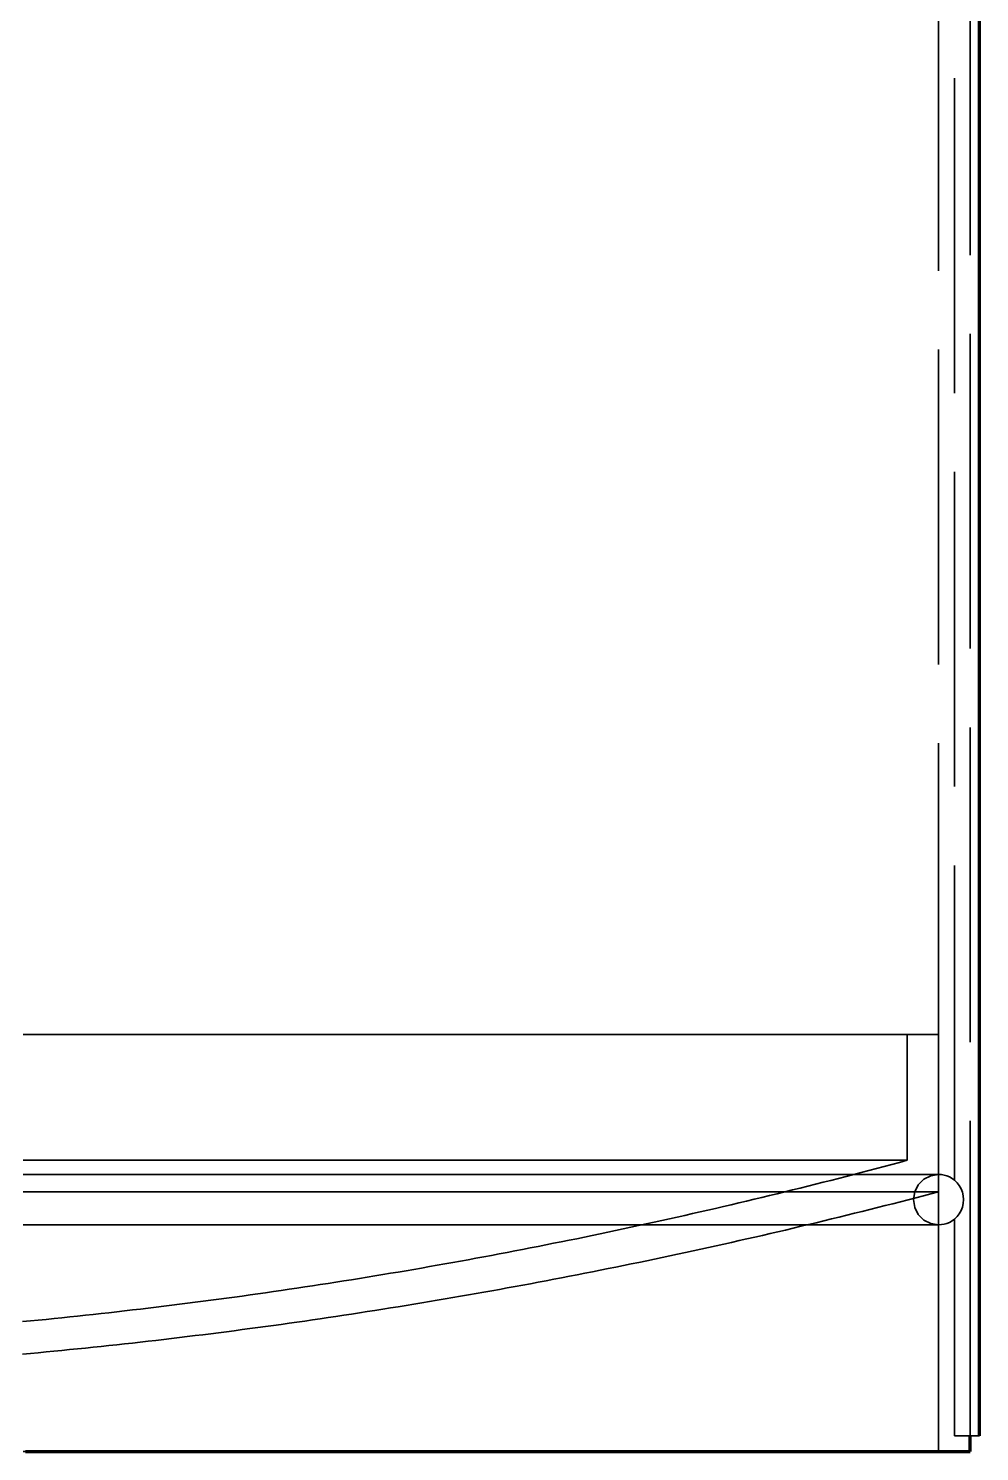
# Model space of a CAD drawing. Header units: millimetres. Extents: x 0 to 2208, y 0 to 420.
# Drawn here: x 194.98 to 207.07, y 120.98 to 139.06 of the extents above; entities that cross this region are included whole.
import ezdxf

# ---------------------------------------------------------------- set-up
doc = ezdxf.new("R2010")
doc.units = ezdxf.units.MM
doc.linetypes.add('IRAM-E-TRAZOS', pattern=[5, 4, -1])
doc.layers.add('01-VISIBLE', color=7, linetype='CONTINUOUS', lineweight=70)
doc.layers.add('02-OCULTA', color=4, linetype='IRAM-E-TRAZOS', lineweight=35)

msp = doc.modelspace()

# ---------------------------------------------------------------- linework, layer by layer
at = {"layer": '01-VISIBLE'}
for p, q in [((207.067, 121.179), (207.067, 147.114)), ((206.947, 120.979), (206.947, 121.179))]:
    msp.add_line(p, q, dxfattribs=at)
msp.add_lwpolyline([(194.947, 120.979), (195.047, 120.979), (195.147, 120.979), (195.247, 120.979), (195.347, 120.979), (195.447, 120.979), (195.547, 120.979), (195.647, 120.979), (195.747, 120.979), (195.847, 120.979), (195.947, 120.979), (196.047, 120.979), (196.147, 120.979), (196.247, 120.979), (196.347, 120.979), (196.447, 120.979), (196.547, 120.979), (196.647, 120.979), (196.747, 120.979), (196.847, 120.979), (196.947, 120.979), (197.047, 120.979), (197.147, 120.979), (197.247, 120.979), (197.347, 120.979), (197.447, 120.979), (197.547, 120.979), (197.647, 120.979), (197.747, 120.979), (197.847, 120.979), (197.947, 120.979), (198.047, 120.979), (198.147, 120.979), (198.247, 120.979), (198.347, 120.979), (198.447, 120.979), (198.547, 120.979), (198.647, 120.979), (198.747, 120.979), (198.847, 120.979), (198.947, 120.979), (199.047, 120.979), (199.147, 120.979), (199.247, 120.979), (199.347, 120.979), (199.447, 120.979), (199.547, 120.979), (199.647, 120.979), (199.747, 120.979), (199.847, 120.979), (199.947, 120.979), (200.047, 120.979), (200.147, 120.979), (200.247, 120.979), (200.347, 120.979), (200.447, 120.979), (200.547, 120.979), (200.647, 120.979), (200.747, 120.979), (200.847, 120.979), (200.947, 120.979), (201.047, 120.979), (201.147, 120.979), (201.247, 120.979), (201.347, 120.979), (201.447, 120.979), (201.547, 120.979), (201.647, 120.979), (201.747, 120.979), (201.847, 120.979), (201.947, 120.979), (202.047, 120.979), (202.147, 120.979), (202.247, 120.979), (202.347, 120.979), (202.447, 120.979), (202.547, 120.979), (202.647, 120.979), (202.747, 120.979), (202.847, 120.979), (202.947, 120.979), (203.047, 120.979), (203.147, 120.979), (203.247, 120.979), (203.347, 120.979), (203.447, 120.979), (203.547, 120.979), (203.647, 120.979), (203.747, 120.979), (203.847, 120.979), (203.947, 120.979), (204.047, 120.979), (204.147, 120.979), (204.247, 120.979), (204.347, 120.979), (204.447, 120.979), (204.547, 120.979), (204.647, 120.979), (204.747, 120.979), (204.847, 120.979), (204.947, 120.979), (205.047, 120.979), (205.147, 120.979), (205.247, 120.979), (205.347, 120.979), (205.447, 120.979), (205.547, 120.979), (205.647, 120.979), (205.747, 120.979), (205.847, 120.979), (205.947, 120.979), (206.047, 120.979), (206.147, 120.979), (206.247, 120.979), (206.347, 120.979), (206.447, 120.979), (206.547, 120.979), (206.647, 120.979), (206.747, 120.979), (206.847, 120.979), (206.947, 120.979)], dxfattribs=at)
at = {"layer": '02-OCULTA'}
for p, q in [((206.547, 120.979), (206.547, 217.391)), ((206.747, 124.426), (206.747, 217.191)), ((206.747, 124.426), (206.747, 217.191)), ((206.947, 121.179), (206.947, 217.191)), ((207.067, 121.179), (207.067, 217.191)), ((206.147, 126.279), (206.147, 124.679)), ((206.547, 124.279), (206.547, 126.279)), ((206.747, 121.179), (206.747, 123.931)), ((206.747, 121.179), (206.747, 123.931)), ((207.067, 121.179), (206.747, 121.179)), ((207.067, 121.179), (206.747, 121.179))]:
    msp.add_line(p, q, dxfattribs=at)
for points in [[(206.547, 126.279), (206.447, 126.279), (206.346, 126.279), (206.246, 126.279), (206.146, 126.279), (206.046, 126.279), (205.945, 126.279), (205.845, 126.279), (205.745, 126.279), (205.644, 126.279), (205.544, 126.279), (205.444, 126.279), (205.344, 126.279), (205.243, 126.279), (205.143, 126.279), (205.043, 126.279), (204.942, 126.279), (204.842, 126.279), (204.742, 126.279), (204.642, 126.279), (204.541, 126.279), (204.441, 126.279), (204.341, 126.279), (204.241, 126.279), (204.14, 126.279), (204.04, 126.279), (203.94, 126.279), (203.839, 126.279), (203.739, 126.279), (203.639, 126.279), (203.539, 126.279), (203.438, 126.279), (203.338, 126.279), (203.238, 126.279), (203.137, 126.279), (203.037, 126.279), (202.937, 126.279), (202.837, 126.279), (202.736, 126.279), (202.636, 126.279), (202.536, 126.279), (202.435, 126.279), (202.335, 126.279), (202.235, 126.279), (202.135, 126.279), (202.034, 126.279), (201.934, 126.279), (201.834, 126.279), (201.733, 126.279), (201.633, 126.279), (201.533, 126.279), (201.433, 126.279), (201.332, 126.279), (201.232, 126.279), (201.132, 126.279), (201.031, 126.279), (200.931, 126.279), (200.831, 126.279), (200.731, 126.279), (200.63, 126.279), (200.53, 126.279), (200.43, 126.279), (200.329, 126.279), (200.229, 126.279), (200.129, 126.279), (200.029, 126.279), (199.928, 126.279), (199.828, 126.279), (199.728, 126.279), (199.628, 126.279), (199.527, 126.279), (199.427, 126.279), (199.327, 126.279), (199.226, 126.279), (199.126, 126.279), (199.026, 126.279), (198.926, 126.279), (198.825, 126.279), (198.725, 126.279), (198.625, 126.279), (198.524, 126.279), (198.424, 126.279), (198.324, 126.279), (198.224, 126.279), (198.123, 126.279), (198.023, 126.279), (197.923, 126.279), (197.822, 126.279), (197.722, 126.279), (197.622, 126.279), (197.522, 126.279), (197.421, 126.279), (197.321, 126.279), (197.221, 126.279), (197.12, 126.279), (197.02, 126.279), (196.92, 126.279), (196.82, 126.279), (196.719, 126.279), (196.619, 126.279), (196.519, 126.279), (196.418, 126.279), (196.318, 126.279), (196.218, 126.279), (196.118, 126.279), (196.017, 126.279), (195.917, 126.279), (195.817, 126.279), (195.716, 126.279), (195.616, 126.279), (195.516, 126.279), (195.416, 126.279), (195.315, 126.279), (195.215, 126.279), (195.115, 126.279), (195.015, 126.279), (194.914, 126.279)], [(206.147, 126.279), (206.047, 126.279), (205.946, 126.279), (205.846, 126.279), (205.746, 126.279), (205.646, 126.279), (205.545, 126.279), (205.445, 126.279), (205.345, 126.279), (205.244, 126.279), (205.144, 126.279), (205.044, 126.279), (204.944, 126.279), (204.843, 126.279), (204.743, 126.279), (204.643, 126.279), (204.542, 126.279), (204.442, 126.279), (204.342, 126.279), (204.242, 126.279), (204.141, 126.279), (204.041, 126.279), (203.941, 126.279), (203.84, 126.279), (203.74, 126.279), (203.64, 126.279), (203.539, 126.279), (203.439, 126.279), (203.339, 126.279), (203.239, 126.279), (203.138, 126.279), (203.038, 126.279), (202.938, 126.279), (202.837, 126.279), (202.737, 126.279), (202.637, 126.279), (202.537, 126.279), (202.436, 126.279), (202.336, 126.279), (202.236, 126.279), (202.135, 126.279), (202.035, 126.279), (201.935, 126.279), (201.835, 126.279), (201.734, 126.279), (201.634, 126.279), (201.534, 126.279), (201.433, 126.279), (201.333, 126.279), (201.233, 126.279), (201.133, 126.279), (201.032, 126.279), (200.932, 126.279), (200.832, 126.279), (200.731, 126.279), (200.631, 126.279), (200.531, 126.279), (200.431, 126.279), (200.33, 126.279), (200.23, 126.279), (200.13, 126.279), (200.029, 126.279), (199.929, 126.279), (199.829, 126.279), (199.729, 126.279), (199.628, 126.279), (199.528, 126.279), (199.428, 126.279), (199.327, 126.279), (199.227, 126.279), (199.127, 126.279), (199.026, 126.279), (198.926, 126.279), (198.826, 126.279), (198.726, 126.279), (198.625, 126.279), (198.525, 126.279), (198.425, 126.279), (198.324, 126.279), (198.224, 126.279), (198.124, 126.279), (198.024, 126.279), (197.923, 126.279), (197.823, 126.279), (197.723, 126.279), (197.622, 126.279), (197.522, 126.279), (197.422, 126.279), (197.322, 126.279), (197.221, 126.279), (197.121, 126.279), (197.021, 126.279), (196.92, 126.279), (196.82, 126.279), (196.72, 126.279), (196.62, 126.279), (196.519, 126.279), (196.419, 126.279), (196.319, 126.279), (196.218, 126.279), (196.118, 126.279), (196.018, 126.279), (195.918, 126.279), (195.817, 126.279), (195.717, 126.279), (195.617, 126.279), (195.516, 126.279), (195.416, 126.279), (195.316, 126.279), (195.215, 126.279), (195.115, 126.279), (195.015, 126.279), (194.915, 126.279)], [(194.947, 126.279), (195.047, 126.279), (195.147, 126.279), (195.247, 126.279), (195.347, 126.279), (195.447, 126.279), (195.547, 126.279), (195.647, 126.279), (195.747, 126.279), (195.847, 126.279), (195.947, 126.279), (196.047, 126.279), (196.147, 126.279), (196.247, 126.279), (196.347, 126.279), (196.447, 126.279), (196.547, 126.279), (196.647, 126.279), (196.747, 126.279), (196.847, 126.279), (196.947, 126.279), (197.047, 126.279), (197.147, 126.279), (197.247, 126.279), (197.347, 126.279), (197.447, 126.279), (197.547, 126.279), (197.647, 126.279), (197.747, 126.279), (197.847, 126.279), (197.947, 126.279), (198.047, 126.279), (198.147, 126.279), (198.247, 126.279), (198.347, 126.279), (198.447, 126.279), (198.547, 126.279), (198.647, 126.279), (198.747, 126.279), (198.847, 126.279), (198.947, 126.279), (199.047, 126.279), (199.147, 126.279), (199.247, 126.279), (199.347, 126.279), (199.447, 126.279), (199.547, 126.279), (199.647, 126.279), (199.747, 126.279), (199.847, 126.279), (199.947, 126.279), (200.047, 126.279), (200.147, 126.279), (200.247, 126.279), (200.347, 126.279), (200.447, 126.279), (200.547, 126.279), (200.647, 126.279), (200.747, 126.279), (200.847, 126.279), (200.947, 126.279), (201.047, 126.279), (201.147, 126.279), (201.247, 126.279), (201.347, 126.279), (201.447, 126.279), (201.547, 126.279), (201.647, 126.279), (201.747, 126.279), (201.847, 126.279), (201.947, 126.279), (202.047, 126.279), (202.147, 126.279), (202.247, 126.279), (202.347, 126.279), (202.447, 126.279), (202.547, 126.279), (202.647, 126.279), (202.747, 126.279), (202.847, 126.279), (202.947, 126.279), (203.047, 126.279), (203.147, 126.279), (203.247, 126.279), (203.347, 126.279), (203.447, 126.279), (203.547, 126.279), (203.647, 126.279), (203.747, 126.279), (203.847, 126.279), (203.947, 126.279), (204.047, 126.279), (204.147, 126.279), (204.247, 126.279), (204.347, 126.279), (204.447, 126.279), (204.547, 126.279), (204.647, 126.279), (204.747, 126.279), (204.847, 126.279), (204.947, 126.279), (205.047, 126.279), (205.147, 126.279), (205.247, 126.279), (205.347, 126.279), (205.447, 126.279), (205.547, 126.279), (205.647, 126.279), (205.747, 126.279), (205.847, 126.279), (205.947, 126.279), (206.047, 126.279), (206.147, 126.279), (206.247, 126.279), (206.347, 126.279), (206.447, 126.279), (206.547, 126.279)], [(194.947, 126.279), (195.047, 126.279), (195.147, 126.279), (195.247, 126.279), (195.347, 126.279), (195.447, 126.279), (195.547, 126.279), (195.647, 126.279), (195.747, 126.279), (195.847, 126.279), (195.947, 126.279), (196.047, 126.279), (196.147, 126.279), (196.247, 126.279), (196.347, 126.279), (196.447, 126.279), (196.547, 126.279), (196.647, 126.279), (196.747, 126.279), (196.847, 126.279), (196.947, 126.279), (197.047, 126.279), (197.147, 126.279), (197.247, 126.279), (197.347, 126.279), (197.447, 126.279), (197.547, 126.279), (197.647, 126.279), (197.747, 126.279), (197.847, 126.279), (197.947, 126.279), (198.047, 126.279), (198.147, 126.279), (198.247, 126.279), (198.347, 126.279), (198.447, 126.279), (198.547, 126.279), (198.647, 126.279), (198.747, 126.279), (198.847, 126.279), (198.947, 126.279), (199.047, 126.279), (199.147, 126.279), (199.247, 126.279), (199.347, 126.279), (199.447, 126.279), (199.547, 126.279), (199.647, 126.279), (199.747, 126.279), (199.847, 126.279), (199.947, 126.279), (200.047, 126.279), (200.147, 126.279), (200.247, 126.279), (200.347, 126.279), (200.447, 126.279), (200.547, 126.279), (200.647, 126.279), (200.747, 126.279), (200.847, 126.279), (200.947, 126.279), (201.047, 126.279), (201.147, 126.279), (201.247, 126.279), (201.347, 126.279), (201.447, 126.279), (201.547, 126.279), (201.647, 126.279), (201.747, 126.279), (201.847, 126.279), (201.947, 126.279), (202.047, 126.279), (202.147, 126.279), (202.247, 126.279), (202.347, 126.279), (202.447, 126.279), (202.547, 126.279), (202.647, 126.279), (202.747, 126.279), (202.847, 126.279), (202.947, 126.279), (203.047, 126.279), (203.147, 126.279), (203.247, 126.279), (203.347, 126.279), (203.447, 126.279), (203.547, 126.279), (203.647, 126.279), (203.747, 126.279), (203.847, 126.279), (203.947, 126.279), (204.047, 126.279), (204.147, 126.279), (204.247, 126.279), (204.347, 126.279), (204.447, 126.279), (204.547, 126.279), (204.647, 126.279), (204.747, 126.279), (204.847, 126.279), (204.947, 126.279), (205.047, 126.279), (205.147, 126.279), (205.247, 126.279), (205.347, 126.279), (205.447, 126.279), (205.547, 126.279), (205.647, 126.279), (205.747, 126.279), (205.847, 126.279), (205.947, 126.279), (206.047, 126.279), (206.147, 126.279)], [(206.147, 124.679), (206.05, 124.652), (205.953, 124.627), (205.856, 124.601), (205.759, 124.575), (205.662, 124.55), (205.565, 124.524), (205.468, 124.499), (205.371, 124.474), (205.274, 124.449), (205.176, 124.424), (205.079, 124.399), (204.982, 124.375), (204.885, 124.35), (204.787, 124.326), (204.69, 124.302), (204.592, 124.278), (204.495, 124.254), (204.398, 124.23), (204.3, 124.207), (204.202, 124.183), (204.105, 124.16), (204.007, 124.137), (203.91, 124.114), (203.812, 124.091), (203.714, 124.068), (203.616, 124.046), (203.519, 124.023), (203.421, 124.001), (203.323, 123.979), (203.225, 123.957), (203.127, 123.935), (203.029, 123.913), (202.931, 123.891), (202.833, 123.87), (202.735, 123.849), (202.637, 123.828), (202.539, 123.807), (202.441, 123.786), (202.343, 123.765), (202.245, 123.744), (202.146, 123.724), (202.048, 123.703), (201.95, 123.683), (201.851, 123.663), (201.753, 123.643), (201.655, 123.624), (201.556, 123.604), (201.458, 123.585), (201.359, 123.565), (201.261, 123.546), (201.162, 123.527), (201.064, 123.508), (200.965, 123.49), (200.867, 123.471), (200.768, 123.453), (200.669, 123.434), (200.571, 123.416), (200.472, 123.398), (200.373, 123.38), (200.275, 123.363), (200.176, 123.345), (200.077, 123.328), (199.978, 123.31), (199.879, 123.293), (199.78, 123.276), (199.681, 123.259), (199.583, 123.243), (199.484, 123.226), (199.385, 123.21), (199.286, 123.194), (199.187, 123.178), (199.087, 123.162), (198.988, 123.146), (198.889, 123.13), (198.79, 123.115), (198.691, 123.099), (198.592, 123.084), (198.493, 123.069), (198.393, 123.054), (198.294, 123.04), (198.195, 123.025), (198.096, 123.011), (197.996, 122.996), (197.897, 122.982), (197.798, 122.968), (197.698, 122.954), (197.599, 122.941), (197.499, 122.927), (197.4, 122.914), (197.301, 122.901), (197.201, 122.888), (197.102, 122.875), (197.002, 122.862), (196.903, 122.849), (196.803, 122.837), (196.703, 122.824), (196.604, 122.812), (196.504, 122.8), (196.405, 122.788), (196.305, 122.777), (196.205, 122.765), (196.106, 122.754), (196.006, 122.742), (195.906, 122.731), (195.806, 122.72), (195.707, 122.71), (195.607, 122.699), (195.507, 122.689), (195.407, 122.678), (195.308, 122.668), (195.208, 122.658), (195.108, 122.648), (195.008, 122.638), (194.908, 122.629)], [(206.147, 124.679), (206.047, 124.679), (205.946, 124.679), (205.846, 124.679), (205.746, 124.679), (205.646, 124.679), (205.545, 124.679), (205.445, 124.679), (205.345, 124.679), (205.244, 124.679), (205.144, 124.679), (205.044, 124.679), (204.944, 124.679), (204.843, 124.679), (204.743, 124.679), (204.643, 124.679), (204.542, 124.679), (204.442, 124.679), (204.342, 124.679), (204.242, 124.679), (204.141, 124.679), (204.041, 124.679), (203.941, 124.679), (203.84, 124.679), (203.74, 124.679), (203.64, 124.679), (203.539, 124.679), (203.439, 124.679), (203.339, 124.679), (203.239, 124.679), (203.138, 124.679), (203.038, 124.679), (202.938, 124.679), (202.837, 124.679), (202.737, 124.679), (202.637, 124.679), (202.537, 124.679), (202.436, 124.679), (202.336, 124.679), (202.236, 124.679), (202.135, 124.679), (202.035, 124.679), (201.935, 124.679), (201.835, 124.679), (201.734, 124.679), (201.634, 124.679), (201.534, 124.679), (201.433, 124.679), (201.333, 124.679), (201.233, 124.679), (201.133, 124.679), (201.032, 124.679), (200.932, 124.679), (200.832, 124.679), (200.731, 124.679), (200.631, 124.679), (200.531, 124.679), (200.431, 124.679), (200.33, 124.679), (200.23, 124.679), (200.13, 124.679), (200.029, 124.679), (199.929, 124.679), (199.829, 124.679), (199.729, 124.679), (199.628, 124.679), (199.528, 124.679), (199.428, 124.679), (199.327, 124.679), (199.227, 124.679), (199.127, 124.679), (199.026, 124.679), (198.926, 124.679), (198.826, 124.679), (198.726, 124.679), (198.625, 124.679), (198.525, 124.679), (198.425, 124.679), (198.324, 124.679), (198.224, 124.679), (198.124, 124.679), (198.024, 124.679), (197.923, 124.679), (197.823, 124.679), (197.723, 124.679), (197.622, 124.679), (197.522, 124.679), (197.422, 124.679), (197.322, 124.679), (197.221, 124.679), (197.121, 124.679), (197.021, 124.679), (196.92, 124.679), (196.82, 124.679), (196.72, 124.679), (196.62, 124.679), (196.519, 124.679), (196.419, 124.679), (196.319, 124.679), (196.218, 124.679), (196.118, 124.679), (196.018, 124.679), (195.918, 124.679), (195.817, 124.679), (195.717, 124.679), (195.617, 124.679), (195.516, 124.679), (195.416, 124.679), (195.316, 124.679), (195.215, 124.679), (195.115, 124.679), (195.015, 124.679), (194.915, 124.679)], [(194.947, 124.679), (195.047, 124.679), (195.147, 124.679), (195.247, 124.679), (195.347, 124.679), (195.447, 124.679), (195.547, 124.679), (195.647, 124.679), (195.747, 124.679), (195.847, 124.679), (195.947, 124.679), (196.047, 124.679), (196.147, 124.679), (196.247, 124.679), (196.347, 124.679), (196.447, 124.679), (196.547, 124.679), (196.647, 124.679), (196.747, 124.679), (196.847, 124.679), (196.947, 124.679), (197.047, 124.679), (197.147, 124.679), (197.247, 124.679), (197.347, 124.679), (197.447, 124.679), (197.547, 124.679), (197.647, 124.679), (197.747, 124.679), (197.847, 124.679), (197.947, 124.679), (198.047, 124.679), (198.147, 124.679), (198.247, 124.679), (198.347, 124.679), (198.447, 124.679), (198.547, 124.679), (198.647, 124.679), (198.747, 124.679), (198.847, 124.679), (198.947, 124.679), (199.047, 124.679), (199.147, 124.679), (199.247, 124.679), (199.347, 124.679), (199.447, 124.679), (199.547, 124.679), (199.647, 124.679), (199.747, 124.679), (199.847, 124.679), (199.947, 124.679), (200.047, 124.679), (200.147, 124.679), (200.247, 124.679), (200.347, 124.679), (200.447, 124.679), (200.547, 124.679), (200.647, 124.679), (200.747, 124.679), (200.847, 124.679), (200.947, 124.679), (201.047, 124.679), (201.147, 124.679), (201.247, 124.679), (201.347, 124.679), (201.447, 124.679), (201.547, 124.679), (201.647, 124.679), (201.747, 124.679), (201.847, 124.679), (201.947, 124.679), (202.047, 124.679), (202.147, 124.679), (202.247, 124.679), (202.347, 124.679), (202.447, 124.679), (202.547, 124.679), (202.647, 124.679), (202.747, 124.679), (202.847, 124.679), (202.947, 124.679), (203.047, 124.679), (203.147, 124.679), (203.247, 124.679), (203.347, 124.679), (203.447, 124.679), (203.547, 124.679), (203.647, 124.679), (203.747, 124.679), (203.847, 124.679), (203.947, 124.679), (204.047, 124.679), (204.147, 124.679), (204.247, 124.679), (204.347, 124.679), (204.447, 124.679), (204.547, 124.679), (204.647, 124.679), (204.747, 124.679), (204.847, 124.679), (204.947, 124.679), (205.047, 124.679), (205.147, 124.679), (205.247, 124.679), (205.347, 124.679), (205.447, 124.679), (205.547, 124.679), (205.647, 124.679), (205.747, 124.679), (205.847, 124.679), (205.947, 124.679), (206.047, 124.679), (206.147, 124.679)], [(206.547, 124.499), (206.447, 124.499), (206.346, 124.499), (206.246, 124.499), (206.146, 124.499), (206.046, 124.499), (205.945, 124.499), (205.845, 124.499), (205.745, 124.499), (205.644, 124.499), (205.544, 124.499), (205.444, 124.499), (205.344, 124.499), (205.243, 124.499), (205.143, 124.499), (205.043, 124.499), (204.942, 124.499), (204.842, 124.499), (204.742, 124.499), (204.642, 124.499), (204.541, 124.499), (204.441, 124.499), (204.341, 124.499), (204.241, 124.499), (204.14, 124.499), (204.04, 124.499), (203.94, 124.499), (203.839, 124.499), (203.739, 124.499), (203.639, 124.499), (203.539, 124.499), (203.438, 124.499), (203.338, 124.499), (203.238, 124.499), (203.137, 124.499), (203.037, 124.499), (202.937, 124.499), (202.837, 124.499), (202.736, 124.499), (202.636, 124.499), (202.536, 124.499), (202.435, 124.499), (202.335, 124.499), (202.235, 124.499), (202.135, 124.499), (202.034, 124.499), (201.934, 124.499), (201.834, 124.499), (201.733, 124.499), (201.633, 124.499), (201.533, 124.499), (201.433, 124.499), (201.332, 124.499), (201.232, 124.499), (201.132, 124.499), (201.031, 124.499), (200.931, 124.499), (200.831, 124.499), (200.731, 124.499), (200.63, 124.499), (200.53, 124.499), (200.43, 124.499), (200.329, 124.499), (200.229, 124.499), (200.129, 124.499), (200.029, 124.499), (199.928, 124.499), (199.828, 124.499), (199.728, 124.499), (199.628, 124.499), (199.527, 124.499), (199.427, 124.499), (199.327, 124.499), (199.226, 124.499), (199.126, 124.499), (199.026, 124.499), (198.926, 124.499), (198.825, 124.499), (198.725, 124.499), (198.625, 124.499), (198.524, 124.499), (198.424, 124.499), (198.324, 124.499), (198.224, 124.499), (198.123, 124.499), (198.023, 124.499), (197.923, 124.499), (197.822, 124.499), (197.722, 124.499), (197.622, 124.499), (197.522, 124.499), (197.421, 124.499), (197.321, 124.499), (197.221, 124.499), (197.12, 124.499), (197.02, 124.499), (196.92, 124.499), (196.82, 124.499), (196.719, 124.499), (196.619, 124.499), (196.519, 124.499), (196.418, 124.499), (196.318, 124.499), (196.218, 124.499), (196.118, 124.499), (196.017, 124.499), (195.917, 124.499), (195.817, 124.499), (195.716, 124.499), (195.616, 124.499), (195.516, 124.499), (195.416, 124.499), (195.315, 124.499), (195.215, 124.499), (195.115, 124.499), (195.015, 124.499), (194.914, 124.499)], [(206.547, 124.499), (206.447, 124.499), (206.347, 124.499), (206.247, 124.499), (206.147, 124.499), (206.047, 124.499), (205.947, 124.499), (205.847, 124.499), (205.747, 124.499), (205.647, 124.499), (205.547, 124.499), (205.447, 124.499), (205.347, 124.499), (205.247, 124.499), (205.147, 124.499), (205.047, 124.499), (204.947, 124.499), (204.847, 124.499), (204.747, 124.499), (204.647, 124.499), (204.547, 124.499), (204.447, 124.499), (204.347, 124.499), (204.247, 124.499), (204.147, 124.499), (204.047, 124.499), (203.947, 124.499), (203.847, 124.499), (203.747, 124.499), (203.647, 124.499), (203.547, 124.499), (203.447, 124.499), (203.347, 124.499), (203.247, 124.499), (203.147, 124.499), (203.047, 124.499), (202.947, 124.499), (202.847, 124.499), (202.747, 124.499), (202.647, 124.499), (202.547, 124.499), (202.447, 124.499), (202.347, 124.499), (202.247, 124.499), (202.147, 124.499), (202.047, 124.499), (201.947, 124.499), (201.847, 124.499), (201.747, 124.499), (201.647, 124.499), (201.547, 124.499), (201.447, 124.499), (201.347, 124.499), (201.247, 124.499), (201.147, 124.499), (201.047, 124.499), (200.947, 124.499), (200.847, 124.499), (200.747, 124.499), (200.647, 124.499), (200.547, 124.499), (200.447, 124.499), (200.347, 124.499), (200.247, 124.499), (200.147, 124.499), (200.047, 124.499), (199.947, 124.499), (199.847, 124.499), (199.747, 124.499), (199.647, 124.499), (199.547, 124.499), (199.447, 124.499), (199.347, 124.499), (199.247, 124.499), (199.147, 124.499), (199.047, 124.499), (198.947, 124.499), (198.847, 124.499), (198.747, 124.499), (198.647, 124.499), (198.547, 124.499), (198.447, 124.499), (198.347, 124.499), (198.247, 124.499), (198.147, 124.499), (198.047, 124.499), (197.947, 124.499), (197.847, 124.499), (197.747, 124.499), (197.647, 124.499), (197.547, 124.499), (197.447, 124.499), (197.347, 124.499), (197.247, 124.499), (197.147, 124.499), (197.047, 124.499), (196.947, 124.499), (196.847, 124.499), (196.747, 124.499), (196.647, 124.499), (196.547, 124.499), (196.447, 124.499), (196.347, 124.499), (196.247, 124.499), (196.147, 124.499), (196.047, 124.499), (195.947, 124.499), (195.847, 124.499), (195.747, 124.499), (195.647, 124.499), (195.547, 124.499), (195.447, 124.499), (195.347, 124.499), (195.247, 124.499), (195.147, 124.499), (195.047, 124.499), (194.947, 124.499)], [(206.547, 123.859), (206.448, 123.874), (206.359, 123.92), (206.288, 123.99), (206.243, 124.08), (206.227, 124.179), (206.243, 124.277), (206.288, 124.367), (206.359, 124.437), (206.448, 124.483), (206.547, 124.499)], [(206.747, 124.428), (206.718, 124.449), (206.686, 124.467), (206.653, 124.48), (206.618, 124.49), (206.583, 124.497), (206.547, 124.499)], [(206.747, 124.426), (206.747, 124.427), (206.747, 124.427), (206.747, 124.427), (206.747, 124.428), (206.747, 124.428), (206.747, 124.428)], [(206.747, 124.428), (206.747, 124.428), (206.747, 124.428), (206.747, 124.427), (206.747, 124.427), (206.747, 124.427), (206.747, 124.426)], [(206.865, 124.179), (206.861, 124.226), (206.851, 124.272), (206.834, 124.316), (206.81, 124.357), (206.781, 124.394), (206.747, 124.426)], [(206.865, 124.179), (206.861, 124.226), (206.851, 124.272), (206.834, 124.316), (206.81, 124.357), (206.781, 124.394), (206.747, 124.426)], [(206.547, 124.279), (206.45, 124.253), (206.353, 124.228), (206.256, 124.202), (206.159, 124.177), (206.062, 124.152), (205.964, 124.127), (205.867, 124.103), (205.77, 124.078), (205.673, 124.054), (205.575, 124.029), (205.478, 124.005), (205.381, 123.981), (205.283, 123.957), (205.186, 123.933), (205.088, 123.91), (204.991, 123.886), (204.893, 123.863), (204.796, 123.84), (204.698, 123.816), (204.601, 123.793), (204.503, 123.771), (204.405, 123.748), (204.308, 123.725), (204.21, 123.703), (204.112, 123.681), (204.014, 123.658), (203.916, 123.636), (203.818, 123.614), (203.721, 123.593), (203.623, 123.571), (203.525, 123.549), (203.427, 123.528), (203.329, 123.507), (203.231, 123.486), (203.132, 123.465), (203.034, 123.444), (202.936, 123.423), (202.838, 123.403), (202.74, 123.382), (202.642, 123.362), (202.543, 123.342), (202.445, 123.322), (202.347, 123.302), (202.248, 123.282), (202.15, 123.263), (202.052, 123.243), (201.953, 123.224), (201.855, 123.205), (201.756, 123.186), (201.658, 123.167), (201.559, 123.148), (201.461, 123.13), (201.362, 123.111), (201.264, 123.093), (201.165, 123.075), (201.066, 123.057), (200.968, 123.039), (200.869, 123.021), (200.77, 123.003), (200.671, 122.986), (200.573, 122.968), (200.474, 122.951), (200.375, 122.934), (200.276, 122.917), (200.177, 122.9), (200.078, 122.884), (199.979, 122.867), (199.88, 122.851), (199.781, 122.835), (199.682, 122.819), (199.583, 122.803), (199.484, 122.787), (199.385, 122.771), (199.286, 122.756), (199.187, 122.74), (199.088, 122.725), (198.989, 122.71), (198.89, 122.695), (198.79, 122.68), (198.691, 122.666), (198.592, 122.651), (198.493, 122.637), (198.393, 122.622), (198.294, 122.608), (198.195, 122.594), (198.095, 122.581), (197.996, 122.567), (197.897, 122.554), (197.797, 122.54), (197.698, 122.527), (197.598, 122.514), (197.499, 122.501), (197.399, 122.488), (197.3, 122.475), (197.2, 122.463), (197.101, 122.451), (197.001, 122.438), (196.902, 122.426), (196.802, 122.414), (196.703, 122.403), (196.603, 122.391), (196.503, 122.38), (196.404, 122.368), (196.304, 122.357), (196.204, 122.346), (196.105, 122.335), (196.005, 122.324), (195.905, 122.314), (195.805, 122.303), (195.706, 122.293), (195.606, 122.283), (195.506, 122.273), (195.406, 122.263), (195.306, 122.253), (195.206, 122.244), (195.107, 122.234), (195.007, 122.225), (194.907, 122.216)], [(206.547, 124.279), (206.447, 124.279), (206.346, 124.279), (206.246, 124.279), (206.146, 124.279), (206.046, 124.279), (205.945, 124.279), (205.845, 124.279), (205.745, 124.279), (205.644, 124.279), (205.544, 124.279), (205.444, 124.279), (205.344, 124.279), (205.243, 124.279), (205.143, 124.279), (205.043, 124.279), (204.942, 124.279), (204.842, 124.279), (204.742, 124.279), (204.642, 124.279), (204.541, 124.279), (204.441, 124.279), (204.341, 124.279), (204.241, 124.279), (204.14, 124.279), (204.04, 124.279), (203.94, 124.279), (203.839, 124.279), (203.739, 124.279), (203.639, 124.279), (203.539, 124.279), (203.438, 124.279), (203.338, 124.279), (203.238, 124.279), (203.137, 124.279), (203.037, 124.279), (202.937, 124.279), (202.837, 124.279), (202.736, 124.279), (202.636, 124.279), (202.536, 124.279), (202.435, 124.279), (202.335, 124.279), (202.235, 124.279), (202.135, 124.279), (202.034, 124.279), (201.934, 124.279), (201.834, 124.279), (201.733, 124.279), (201.633, 124.279), (201.533, 124.279), (201.433, 124.279), (201.332, 124.279), (201.232, 124.279), (201.132, 124.279), (201.031, 124.279), (200.931, 124.279), (200.831, 124.279), (200.731, 124.279), (200.63, 124.279), (200.53, 124.279), (200.43, 124.279), (200.329, 124.279), (200.229, 124.279), (200.129, 124.279), (200.029, 124.279), (199.928, 124.279), (199.828, 124.279), (199.728, 124.279), (199.628, 124.279), (199.527, 124.279), (199.427, 124.279), (199.327, 124.279), (199.226, 124.279), (199.126, 124.279), (199.026, 124.279), (198.926, 124.279), (198.825, 124.279), (198.725, 124.279), (198.625, 124.279), (198.524, 124.279), (198.424, 124.279), (198.324, 124.279), (198.224, 124.279), (198.123, 124.279), (198.023, 124.279), (197.923, 124.279), (197.822, 124.279), (197.722, 124.279), (197.622, 124.279), (197.522, 124.279), (197.421, 124.279), (197.321, 124.279), (197.221, 124.279), (197.12, 124.279), (197.02, 124.279), (196.92, 124.279), (196.82, 124.279), (196.719, 124.279), (196.619, 124.279), (196.519, 124.279), (196.418, 124.279), (196.318, 124.279), (196.218, 124.279), (196.118, 124.279), (196.017, 124.279), (195.917, 124.279), (195.817, 124.279), (195.716, 124.279), (195.616, 124.279), (195.516, 124.279), (195.416, 124.279), (195.315, 124.279), (195.215, 124.279), (195.115, 124.279), (195.015, 124.279), (194.914, 124.279)], [(194.947, 124.279), (195.047, 124.279), (195.147, 124.279), (195.247, 124.279), (195.347, 124.279), (195.447, 124.279), (195.547, 124.279), (195.647, 124.279), (195.747, 124.279), (195.847, 124.279), (195.947, 124.279), (196.047, 124.279), (196.147, 124.279), (196.247, 124.279), (196.347, 124.279), (196.447, 124.279), (196.547, 124.279), (196.647, 124.279), (196.747, 124.279), (196.847, 124.279), (196.947, 124.279), (197.047, 124.279), (197.147, 124.279), (197.247, 124.279), (197.347, 124.279), (197.447, 124.279), (197.547, 124.279), (197.647, 124.279), (197.747, 124.279), (197.847, 124.279), (197.947, 124.279), (198.047, 124.279), (198.147, 124.279), (198.247, 124.279), (198.347, 124.279), (198.447, 124.279), (198.547, 124.279), (198.647, 124.279), (198.747, 124.279), (198.847, 124.279), (198.947, 124.279), (199.047, 124.279), (199.147, 124.279), (199.247, 124.279), (199.347, 124.279), (199.447, 124.279), (199.547, 124.279), (199.647, 124.279), (199.747, 124.279), (199.847, 124.279), (199.947, 124.279), (200.047, 124.279), (200.147, 124.279), (200.247, 124.279), (200.347, 124.279), (200.447, 124.279), (200.547, 124.279), (200.647, 124.279), (200.747, 124.279), (200.847, 124.279), (200.947, 124.279), (201.047, 124.279), (201.147, 124.279), (201.247, 124.279), (201.347, 124.279), (201.447, 124.279), (201.547, 124.279), (201.647, 124.279), (201.747, 124.279), (201.847, 124.279), (201.947, 124.279), (202.047, 124.279), (202.147, 124.279), (202.247, 124.279), (202.347, 124.279), (202.447, 124.279), (202.547, 124.279), (202.647, 124.279), (202.747, 124.279), (202.847, 124.279), (202.947, 124.279), (203.047, 124.279), (203.147, 124.279), (203.247, 124.279), (203.347, 124.279), (203.447, 124.279), (203.547, 124.279), (203.647, 124.279), (203.747, 124.279), (203.847, 124.279), (203.947, 124.279), (204.047, 124.279), (204.147, 124.279), (204.247, 124.279), (204.347, 124.279), (204.447, 124.279), (204.547, 124.279), (204.647, 124.279), (204.747, 124.279), (204.847, 124.279), (204.947, 124.279), (205.047, 124.279), (205.147, 124.279), (205.247, 124.279), (205.347, 124.279), (205.447, 124.279), (205.547, 124.279), (205.647, 124.279), (205.747, 124.279), (205.847, 124.279), (205.947, 124.279), (206.047, 124.279), (206.147, 124.279), (206.247, 124.279), (206.347, 124.279), (206.447, 124.279), (206.547, 124.279)], [(206.747, 123.931), (206.781, 123.963), (206.81, 124), (206.834, 124.041), (206.851, 124.085), (206.861, 124.131), (206.865, 124.179)], [(206.747, 123.931), (206.781, 123.963), (206.81, 124), (206.834, 124.041), (206.851, 124.085), (206.861, 124.131), (206.865, 124.179)], [(194.914, 123.859), (195.015, 123.859), (195.115, 123.859), (195.215, 123.859), (195.315, 123.859), (195.416, 123.859), (195.516, 123.859), (195.616, 123.859), (195.716, 123.859), (195.817, 123.859), (195.917, 123.859), (196.017, 123.859), (196.118, 123.859), (196.218, 123.859), (196.318, 123.859), (196.418, 123.859), (196.519, 123.859), (196.619, 123.859), (196.719, 123.859), (196.82, 123.859), (196.92, 123.859), (197.02, 123.859), (197.12, 123.859), (197.221, 123.859), (197.321, 123.859), (197.421, 123.859), (197.522, 123.859), (197.622, 123.859), (197.722, 123.859), (197.822, 123.859), (197.923, 123.859), (198.023, 123.859), (198.123, 123.859), (198.224, 123.859), (198.324, 123.859), (198.424, 123.859), (198.524, 123.859), (198.625, 123.859), (198.725, 123.859), (198.825, 123.859), (198.926, 123.859), (199.026, 123.859), (199.126, 123.859), (199.226, 123.859), (199.327, 123.859), (199.427, 123.859), (199.527, 123.859), (199.628, 123.859), (199.728, 123.859), (199.828, 123.859), (199.928, 123.859), (200.029, 123.859), (200.129, 123.859), (200.229, 123.859), (200.329, 123.859), (200.43, 123.859), (200.53, 123.859), (200.63, 123.859), (200.731, 123.859), (200.831, 123.859), (200.931, 123.859), (201.031, 123.859), (201.132, 123.859), (201.232, 123.859), (201.332, 123.859), (201.433, 123.859), (201.533, 123.859), (201.633, 123.859), (201.733, 123.859), (201.834, 123.859), (201.934, 123.859), (202.034, 123.859), (202.135, 123.859), (202.235, 123.859), (202.335, 123.859), (202.435, 123.859), (202.536, 123.859), (202.636, 123.859), (202.736, 123.859), (202.837, 123.859), (202.937, 123.859), (203.037, 123.859), (203.137, 123.859), (203.238, 123.859), (203.338, 123.859), (203.438, 123.859), (203.539, 123.859), (203.639, 123.859), (203.739, 123.859), (203.839, 123.859), (203.94, 123.859), (204.04, 123.859), (204.14, 123.859), (204.241, 123.859), (204.341, 123.859), (204.441, 123.859), (204.541, 123.859), (204.642, 123.859), (204.742, 123.859), (204.842, 123.859), (204.942, 123.859), (205.043, 123.859), (205.143, 123.859), (205.243, 123.859), (205.344, 123.859), (205.444, 123.859), (205.544, 123.859), (205.644, 123.859), (205.745, 123.859), (205.845, 123.859), (205.945, 123.859), (206.046, 123.859), (206.146, 123.859), (206.246, 123.859), (206.346, 123.859), (206.447, 123.859), (206.547, 123.859)], [(194.947, 123.859), (195.047, 123.859), (195.147, 123.859), (195.247, 123.859), (195.347, 123.859), (195.447, 123.859), (195.547, 123.859), (195.647, 123.859), (195.747, 123.859), (195.847, 123.859), (195.947, 123.859), (196.047, 123.859), (196.147, 123.859), (196.247, 123.859), (196.347, 123.859), (196.447, 123.859), (196.547, 123.859), (196.647, 123.859), (196.747, 123.859), (196.847, 123.859), (196.947, 123.859), (197.047, 123.859), (197.147, 123.859), (197.247, 123.859), (197.347, 123.859), (197.447, 123.859), (197.547, 123.859), (197.647, 123.859), (197.747, 123.859), (197.847, 123.859), (197.947, 123.859), (198.047, 123.859), (198.147, 123.859), (198.247, 123.859), (198.347, 123.859), (198.447, 123.859), (198.547, 123.859), (198.647, 123.859), (198.747, 123.859), (198.847, 123.859), (198.947, 123.859), (199.047, 123.859), (199.147, 123.859), (199.247, 123.859), (199.347, 123.859), (199.447, 123.859), (199.547, 123.859), (199.647, 123.859), (199.747, 123.859), (199.847, 123.859), (199.947, 123.859), (200.047, 123.859), (200.147, 123.859), (200.247, 123.859), (200.347, 123.859), (200.447, 123.859), (200.547, 123.859), (200.647, 123.859), (200.747, 123.859), (200.847, 123.859), (200.947, 123.859), (201.047, 123.859), (201.147, 123.859), (201.247, 123.859), (201.347, 123.859), (201.447, 123.859), (201.547, 123.859), (201.647, 123.859), (201.747, 123.859), (201.847, 123.859), (201.947, 123.859), (202.047, 123.859), (202.147, 123.859), (202.247, 123.859), (202.347, 123.859), (202.447, 123.859), (202.547, 123.859), (202.647, 123.859), (202.747, 123.859), (202.847, 123.859), (202.947, 123.859), (203.047, 123.859), (203.147, 123.859), (203.247, 123.859), (203.347, 123.859), (203.447, 123.859), (203.547, 123.859), (203.647, 123.859), (203.747, 123.859), (203.847, 123.859), (203.947, 123.859), (204.047, 123.859), (204.147, 123.859), (204.247, 123.859), (204.347, 123.859), (204.447, 123.859), (204.547, 123.859), (204.647, 123.859), (204.747, 123.859), (204.847, 123.859), (204.947, 123.859), (205.047, 123.859), (205.147, 123.859), (205.247, 123.859), (205.347, 123.859), (205.447, 123.859), (205.547, 123.859), (205.647, 123.859), (205.747, 123.859), (205.847, 123.859), (205.947, 123.859), (206.047, 123.859), (206.147, 123.859), (206.247, 123.859), (206.347, 123.859), (206.447, 123.859), (206.547, 123.859)], [(206.747, 123.929), (206.718, 123.908), (206.686, 123.89), (206.653, 123.877), (206.618, 123.867), (206.583, 123.861), (206.547, 123.859)], [(206.747, 123.931), (206.747, 123.93), (206.747, 123.93), (206.747, 123.93), (206.747, 123.929), (206.747, 123.929), (206.747, 123.929)], [(206.747, 123.929), (206.747, 123.929), (206.747, 123.929), (206.747, 123.93), (206.747, 123.93), (206.747, 123.93), (206.747, 123.931)], [(206.947, 120.979), (206.847, 120.979), (206.746, 120.979), (206.646, 120.979), (206.546, 120.979), (206.446, 120.979), (206.345, 120.979), (206.245, 120.979), (206.145, 120.979), (206.045, 120.979), (205.944, 120.979), (205.844, 120.979), (205.744, 120.979), (205.643, 120.979), (205.543, 120.979), (205.443, 120.979), (205.343, 120.979), (205.242, 120.979), (205.142, 120.979), (205.042, 120.979), (204.941, 120.979), (204.841, 120.979), (204.741, 120.979), (204.641, 120.979), (204.54, 120.979), (204.44, 120.979), (204.34, 120.979), (204.24, 120.979), (204.139, 120.979), (204.039, 120.979), (203.939, 120.979), (203.838, 120.979), (203.738, 120.979), (203.638, 120.979), (203.538, 120.979), (203.437, 120.979), (203.337, 120.979), (203.237, 120.979), (203.137, 120.979), (203.036, 120.979), (202.936, 120.979), (202.836, 120.979), (202.735, 120.979), (202.635, 120.979), (202.535, 120.979), (202.435, 120.979), (202.334, 120.979), (202.234, 120.979), (202.134, 120.979), (202.033, 120.979), (201.933, 120.979), (201.833, 120.979), (201.733, 120.979), (201.632, 120.979), (201.532, 120.979), (201.432, 120.979), (201.332, 120.979), (201.231, 120.979), (201.131, 120.979), (201.031, 120.979), (200.93, 120.979), (200.83, 120.979), (200.73, 120.979), (200.63, 120.979), (200.529, 120.979), (200.429, 120.979), (200.329, 120.979), (200.228, 120.979), (200.128, 120.979), (200.028, 120.979), (199.928, 120.979), (199.827, 120.979), (199.727, 120.979), (199.627, 120.979), (199.527, 120.979), (199.426, 120.979), (199.326, 120.979), (199.226, 120.979), (199.125, 120.979), (199.025, 120.979), (198.925, 120.979), (198.825, 120.979), (198.724, 120.979), (198.624, 120.979), (198.524, 120.979), (198.424, 120.979), (198.323, 120.979), (198.223, 120.979), (198.123, 120.979), (198.022, 120.979), (197.922, 120.979), (197.822, 120.979), (197.722, 120.979), (197.621, 120.979), (197.521, 120.979), (197.421, 120.979), (197.32, 120.979), (197.22, 120.979), (197.12, 120.979), (197.02, 120.979), (196.919, 120.979), (196.819, 120.979), (196.719, 120.979), (196.619, 120.979), (196.518, 120.979), (196.418, 120.979), (196.318, 120.979), (196.217, 120.979), (196.117, 120.979), (196.017, 120.979), (195.917, 120.979), (195.816, 120.979), (195.716, 120.979), (195.616, 120.979), (195.516, 120.979), (195.415, 120.979), (195.315, 120.979), (195.215, 120.979), (195.114, 120.979), (195.014, 120.979), (194.914, 120.979)], [(206.547, 120.979), (206.447, 120.979), (206.346, 120.979), (206.246, 120.979), (206.146, 120.979), (206.046, 120.979), (205.945, 120.979), (205.845, 120.979), (205.745, 120.979), (205.644, 120.979), (205.544, 120.979), (205.444, 120.979), (205.344, 120.979), (205.243, 120.979), (205.143, 120.979), (205.043, 120.979), (204.942, 120.979), (204.842, 120.979), (204.742, 120.979), (204.642, 120.979), (204.541, 120.979), (204.441, 120.979), (204.341, 120.979), (204.241, 120.979), (204.14, 120.979), (204.04, 120.979), (203.94, 120.979), (203.839, 120.979), (203.739, 120.979), (203.639, 120.979), (203.539, 120.979), (203.438, 120.979), (203.338, 120.979), (203.238, 120.979), (203.137, 120.979), (203.037, 120.979), (202.937, 120.979), (202.837, 120.979), (202.736, 120.979), (202.636, 120.979), (202.536, 120.979), (202.435, 120.979), (202.335, 120.979), (202.235, 120.979), (202.135, 120.979), (202.034, 120.979), (201.934, 120.979), (201.834, 120.979), (201.733, 120.979), (201.633, 120.979), (201.533, 120.979), (201.433, 120.979), (201.332, 120.979), (201.232, 120.979), (201.132, 120.979), (201.031, 120.979), (200.931, 120.979), (200.831, 120.979), (200.731, 120.979), (200.63, 120.979), (200.53, 120.979), (200.43, 120.979), (200.329, 120.979), (200.229, 120.979), (200.129, 120.979), (200.029, 120.979), (199.928, 120.979), (199.828, 120.979), (199.728, 120.979), (199.628, 120.979), (199.527, 120.979), (199.427, 120.979), (199.327, 120.979), (199.226, 120.979), (199.126, 120.979), (199.026, 120.979), (198.926, 120.979), (198.825, 120.979), (198.725, 120.979), (198.625, 120.979), (198.524, 120.979), (198.424, 120.979), (198.324, 120.979), (198.224, 120.979), (198.123, 120.979), (198.023, 120.979), (197.923, 120.979), (197.822, 120.979), (197.722, 120.979), (197.622, 120.979), (197.522, 120.979), (197.421, 120.979), (197.321, 120.979), (197.221, 120.979), (197.12, 120.979), (197.02, 120.979), (196.92, 120.979), (196.82, 120.979), (196.719, 120.979), (196.619, 120.979), (196.519, 120.979), (196.418, 120.979), (196.318, 120.979), (196.218, 120.979), (196.118, 120.979), (196.017, 120.979), (195.917, 120.979), (195.817, 120.979), (195.716, 120.979), (195.616, 120.979), (195.516, 120.979), (195.416, 120.979), (195.315, 120.979), (195.215, 120.979), (195.115, 120.979), (195.015, 120.979), (194.914, 120.979)], [(194.947, 120.979), (195.047, 120.979), (195.147, 120.979), (195.247, 120.979), (195.347, 120.979), (195.447, 120.979), (195.547, 120.979), (195.647, 120.979), (195.747, 120.979), (195.847, 120.979), (195.947, 120.979), (196.047, 120.979), (196.147, 120.979), (196.247, 120.979), (196.347, 120.979), (196.447, 120.979), (196.547, 120.979), (196.647, 120.979), (196.747, 120.979), (196.847, 120.979), (196.947, 120.979), (197.047, 120.979), (197.147, 120.979), (197.247, 120.979), (197.347, 120.979), (197.447, 120.979), (197.547, 120.979), (197.647, 120.979), (197.747, 120.979), (197.847, 120.979), (197.947, 120.979), (198.047, 120.979), (198.147, 120.979), (198.247, 120.979), (198.347, 120.979), (198.447, 120.979), (198.547, 120.979), (198.647, 120.979), (198.747, 120.979), (198.847, 120.979), (198.947, 120.979), (199.047, 120.979), (199.147, 120.979), (199.247, 120.979), (199.347, 120.979), (199.447, 120.979), (199.547, 120.979), (199.647, 120.979), (199.747, 120.979), (199.847, 120.979), (199.947, 120.979), (200.047, 120.979), (200.147, 120.979), (200.247, 120.979), (200.347, 120.979), (200.447, 120.979), (200.547, 120.979), (200.647, 120.979), (200.747, 120.979), (200.847, 120.979), (200.947, 120.979), (201.047, 120.979), (201.147, 120.979), (201.247, 120.979), (201.347, 120.979), (201.447, 120.979), (201.547, 120.979), (201.647, 120.979), (201.747, 120.979), (201.847, 120.979), (201.947, 120.979), (202.047, 120.979), (202.147, 120.979), (202.247, 120.979), (202.347, 120.979), (202.447, 120.979), (202.547, 120.979), (202.647, 120.979), (202.747, 120.979), (202.847, 120.979), (202.947, 120.979), (203.047, 120.979), (203.147, 120.979), (203.247, 120.979), (203.347, 120.979), (203.447, 120.979), (203.547, 120.979), (203.647, 120.979), (203.747, 120.979), (203.847, 120.979), (203.947, 120.979), (204.047, 120.979), (204.147, 120.979), (204.247, 120.979), (204.347, 120.979), (204.447, 120.979), (204.547, 120.979), (204.647, 120.979), (204.747, 120.979), (204.847, 120.979), (204.947, 120.979), (205.047, 120.979), (205.147, 120.979), (205.247, 120.979), (205.347, 120.979), (205.447, 120.979), (205.547, 120.979), (205.647, 120.979), (205.747, 120.979), (205.847, 120.979), (205.947, 120.979), (206.047, 120.979), (206.147, 120.979), (206.247, 120.979), (206.347, 120.979), (206.447, 120.979), (206.547, 120.979)]]:
    msp.add_lwpolyline(points, dxfattribs=at)

doc.saveas('drawing.dxf')
